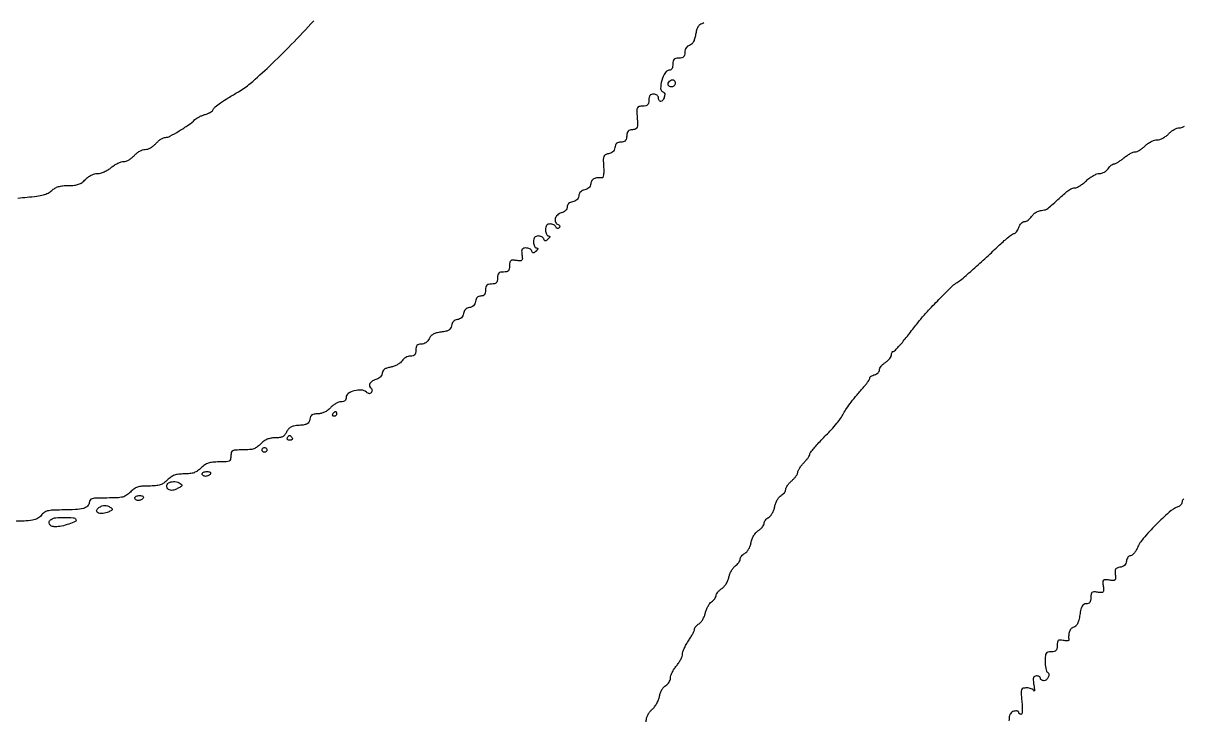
# Model space of a CAD drawing. Extents: x 0 to 2372, y 0 to 2187.
# Drawn here: x 355.5 to 838.7, y 803.7 to 1093.5 of the extents above; entities that cross this region are included whole.
import ezdxf

# ---------------------------------------------------------------- set-up
doc = ezdxf.new("R2010")
doc.units = 0

msp = doc.modelspace()

# ---------------------------------------------------------------- linework, layer by layer
for points in [[(638.86141, 1093.670817, -0.087369), (638.071345, 1093.308406, 0.114524), (637.166858, 1092.833106, 0.084273), (636.443057, 1091.957488, 0.061306), (635.88131, 1090.629401, 0.027589), (635.462836, 1088.780031, -0.027765), (635.047559, 1086.947786, -0.059809), (634.487781, 1085.615904, -0.081817), (633.772942, 1084.733049, -0.118329), (632.891491, 1084.261373, 0.091174), (632.101592, 1083.891795, 0.092737), (631.500289, 1083.267178, 0.08444), (631.126671, 1082.414462, 0.061196), (631, 1081.383369, -0.050794), (630.878849, 1080.193879, -0.15274), (630.487766, 1079.488337, -0.146224), (629.751775, 1079.113432, -0.045216), (628.5, 1079, 0.045527), (627.231486, 1078.884257, 0.152009), (626.5, 1078.5, 0.152009), (626.115743, 1077.768514, 0.045527), (626, 1076.5, -0.043643), (625.916304, 1075.542964, -0.063407), (625.665196, 1074.734375, -0.083119), (625.295907, 1074.187113, -0.205661), (624.860243, 1074, 0.251564), (622.904192, 1072.949365, 0.072331), (621.388834, 1069.735416, 0.077654), (620.911995, 1066.380254, 0.319011), (622.057229, 1064.814257, -0.303085), (622.589941, 1064.128539, -0.092299), (622.435206, 1062.75486, -0.084706), (621.779279, 1061.448262, -0.238507), (620.893011, 1061, -0.164455), (620.552359, 1061.115158, -0.095748), (620.262322, 1061.440625, -0.076852), (620.066322, 1061.926285, -0.057609), (620, 1062.5, 0.130775), (619.846791, 1063.075754, 0.10214), (619.416667, 1063.5625, 0.08892), (618.769411, 1063.888136, 0.072314), (618, 1064, 0.07578), (617.064742, 1063.857434, 0.149477), (616.45, 1063.4375, 0.124434), (616.106468, 1062.682766, 0.044917), (616, 1061.5, -0.045846), (615.88228, 1060.218836, -0.156529), (615.490349, 1059.490707, -0.151024), (614.737876, 1059.111614, -0.041749), (613.403487, 1059, 0.050605), (611.890029, 1058.84643, 0.236997), (611.222955, 1058.32048, 0.118397), (610.994302, 1057.204183, 0.009574), (611.153487, 1054.192468, -0.01185), (611.282324, 1051.524578, -0.080687), (611.103539, 1050.222645, -0.183088), (610.582408, 1049.550702, -0.119207), (609.636968, 1049.246102, 0.035731), (608.143035, 1049.026707, 0.152715), (607.370649, 1048.584122, 0.140412), (606.952339, 1047.757291, 0.028554), (606.733561, 1046.113032, -0.069055), (606.527875, 1045.162371, -0.123906), (606.08131, 1044.50615, -0.119958), (605.365714, 1044.126353, -0.062371), (604.356747, 1044, 0.066659), (603.340431, 1043.863903, 0.115316), (602.594367, 1043.460329, 0.113453), (602.096753, 1042.762386, 0.063174), (601.819551, 1041.75, -0.071631), (601.529899, 1040.758024, -0.093615), (600.986733, 1039.987128, -0.091716), (600.190096, 1039.45674, -0.066048), (599.158982, 1039.168522, 0.070824), (597.869499, 1038.794831, 0.198164), (597.236386, 1038.123427, 0.097893), (597.019888, 1036.859398, 0.010968), (597.158982, 1033.931376, -0.017018), (597.228371, 1031.970443, -0.034457), (597.124169, 1030.430163, -0.043918), (596.885113, 1029.381884, -0.354874), (596.5, 1029.131337, 0.039322), (594.497506, 1029.184686, 0.105054), (593.125107, 1028.817674, 0.141854), (592.264087, 1028.011557, 0.099176), (591.819551, 1026.75, -0.071093), (591.538322, 1025.783023, -0.087695), (591.009039, 1025.009232, -0.088854), (590.252863, 1024.470878, -0.075159), (589.311493, 1024.188507, 0.074927), (588.380287, 1023.909654, 0.086432), (587.622985, 1023.377015, 0.086432), (587.090346, 1022.619713, 0.074927), (586.811493, 1021.688507, -0.075159), (586.529122, 1020.747137, -0.088854), (585.990768, 1019.990961, -0.087695), (585.216977, 1019.461678, -0.071093), (584.25, 1019.180449, 0.063499), (583.317154, 1018.924378, 0.091752), (582.602565, 1018.458521, 0.102968), (582.156983, 1017.81397, 0.100247), (582, 1017.038857, -0.11022), (581.823952, 1016.249941, -0.08936), (581.320885, 1015.541319, -0.077028), (580.525092, 1014.97146, -0.055503), (579.5, 1014.589356, 0.129197), (577.918121, 1013.719257, 0.140835), (577.031245, 1012.209489, 0.174905), (577.175691, 1010.693814, 0.199186), (578.25, 1009.720238, -0.083441), (578.68169, 1009.47904, -0.158535), (578.897651, 1009.149648, -0.168297), (578.872012, 1008.770915, -0.096381), (578.613095, 1008.386905, -0.096381), (578.229085, 1008.127988, -0.168297), (577.850352, 1008.102349, -0.158535), (577.52096, 1008.31831, -0.083441), (577.279762, 1008.75, 0.118634), (576.967016, 1009.228198, 0.067324), (576.401451, 1009.632813, 0.061209), (575.682815, 1009.906832, 0.06058), (574.916667, 1010, 0.083381), (574.035338, 1009.851998, 0.147035), (573.441667, 1009.423913, 0.11907), (573.105082, 1008.664212, 0.045039), (573, 1007.5, 0.046036), (573.088289, 1006.543107, 0.065972), (573.3525, 1005.734375, 0.086035), (573.741565, 1005.188437, 0.197505), (574.2, 1005, -0.074878), (574.679073, 1004.927851, -0.356978), (574.821354, 1004.713542, -0.158899), (574.662759, 1004.353416, -0.021134), (574.075, 1003.75, -0.026382), (573.3676, 1003.149887, -0.164145), (572.923333, 1003, -0.247772), (572.586056, 1003.178067, -0.062037), (572.291667, 1003.75, 0.117654), (571.974456, 1004.228224, 0.066702), (571.404948, 1004.632812, 0.060765), (570.683705, 1004.906843, 0.060503), (569.916667, 1005, 0.083381), (569.035338, 1004.851998, 0.147035), (568.441667, 1004.423913, 0.11907), (568.105082, 1003.664212, 0.045039), (568, 1002.5, 0.046036), (568.088289, 1001.543107, 0.065972), (568.3525, 1000.734375, 0.086035), (568.741565, 1000.188437, 0.197505), (569.2, 1000, -0.074878), (569.679073, 999.927851, -0.356978), (569.821354, 999.713542, -0.158899), (569.662759, 999.353416, -0.021134), (569.075, 998.75, -0.026382), (568.3676, 998.149887, -0.164145), (567.923333, 998, -0.247772), (567.586056, 998.178067, -0.062037), (567.291667, 998.75, 0.123329), (566.966594, 999.228371, 0.06585), (566.371607, 999.632813, 0.059293), (565.613638, 999.906958, 0.057212), (564.803167, 1000, 0.06466), (563.787111, 999.868052, 0.199493), (563.247592, 999.45612, 0.14086), (563.050776, 998.66894, 0.02772), (563.183516, 997.202985, -0.023457), (563.346175, 995.562393, -0.212441), (563.094031, 994.905969, -0.212441), (562.437607, 994.653825, -0.023457), (560.797015, 994.816484, 0.028246), (559.23013, 994.956703, 0.176788), (558.478286, 994.709896, 0.193486), (558.100231, 994.05175, 0.034802), (558, 992.613499, -0.041132), (557.889083, 991.267474, -0.150821), (557.510857, 990.51135, -0.157301), (556.783287, 990.118074, -0.045908), (555.5, 990, 0.045527), (554.231486, 989.884257, 0.152009), (553.5, 989.5, 0.152009), (553.115743, 988.768514, 0.045527), (553, 987.5, -0.045527), (552.884257, 986.231486, -0.152009), (552.5, 985.5, -0.152009), (551.768514, 985.115743, -0.045527), (550.5, 985, 0.045527), (549.231486, 984.884257, 0.152009), (548.5, 984.5, 0.152009), (548.115743, 983.768514, 0.045527), (548, 982.5, -0.045013), (547.894691, 981.332615, -0.119974), (547.556955, 980.573759, -0.147496), (546.959762, 980.147084, -0.082056), (546.069551, 980, 0.089135), (545.229196, 979.84899, 0.107865), (544.556336, 979.417234, 0.098278), (544.08185, 978.707764, 0.0632), (543.819551, 977.75, -0.071093), (543.538322, 976.783023, -0.087695), (543.009039, 976.009232, -0.088854), (542.252863, 975.470878, -0.075159), (541.311493, 975.188507, 0.074927), (540.380287, 974.909654, 0.086432), (539.622985, 974.377015, 0.086432), (539.090346, 973.619713, 0.074927), (538.811493, 972.688507, -0.074927), (538.53264, 971.757301, -0.086432), (538, 971, -0.086432), (537.242699, 970.46736, -0.074927), (536.311493, 970.188507, 0.074927), (535.380287, 969.909654, 0.086432), (534.622985, 969.377015, 0.086432), (534.090346, 968.619713, 0.074927), (533.811493, 967.688507, -0.089044), (533.447165, 966.585428, -0.129874), (532.749282, 965.84366, -0.085432), (531.542592, 965.351703, -0.023083), (529.5, 965, 0.029231), (527.569332, 964.643088, 0.065766), (526.185098, 964.102067, 0.084007), (525.204041, 963.322338, 0.079715), (524.512872, 962.25, -0.066077), (523.951003, 961.324034, -0.072098), (523.181216, 960.607635, -0.074349), (522.261839, 960.155424, -0.077327), (521.262872, 960, 0.057207), (520.154273, 959.872743, 0.152814), (519.476287, 959.473802, 0.139854), (519.111137, 958.732602, 0.044991), (519, 957.5, -0.044986), (518.888926, 956.267972, -0.139667), (518.524055, 955.526616, -0.152804), (517.846863, 955.127438, -0.057406), (516.740547, 955, 0.075078), (515.786005, 954.855858, 0.052901), (514.786994, 954.427048, 0.052721), (513.896166, 953.795775, 0.072805), (513.263002, 953.049526, -0.087922), (512.545843, 952.254002, -0.03959), (511.368004, 951.477888, -0.037594), (509.960268, 950.835102, -0.04196), (508.522455, 950.438235, 0.029183), (506.893731, 950.033102, 0.078084), (505.824208, 949.505875, 0.116352), (505.218239, 948.822297, 0.124037), (505, 947.956097, -0.109498), (504.832875, 947.202101, -0.073108), (504.344777, 946.460684, -0.067603), (503.617159, 945.838269, -0.067636), (502.75, 945.432606, 0.05342), (501.004476, 944.675531, 0.107315), (499.89055, 943.679086, 0.195967), (499.649661, 942.695443, 0.22109), (500.180902, 941.888197, -0.107089), (500.536236, 941.545744, -0.099497), (500.729692, 941.077974, -0.09586), (500.731084, 940.556762, -0.091531), (500.539088, 940.063245, -0.075685), (500.118922, 939.569096, -0.180882), (499.67478, 939.403355, -0.136767), (499.141978, 939.552292, -0.037092), (498.421934, 940.064789, 0.161222), (496.323596, 940.88598, 0.074847), (493.377473, 940.602045, 0.080942), (490.854282, 939.514292, 0.255937), (490, 937.954687, -0.076662), (489.866611, 937.089823, -0.131624), (489.476896, 936.478851, -0.123269), (488.81262, 936.119432, -0.062747), (487.864671, 936, 0.089061), (486.881167, 935.823415, 0.039103), (485.675999, 935.265625, 0.037085), (484.456646, 934.456638, 0.040891), (483.41242, 933.5, -0.045719), (482.237286, 932.444083, -0.049925), (480.922416, 931.654349, -0.051968), (479.528073, 931.165405, -0.058422), (478.1173, 931, 0.035406), (476.61502, 930.893486, 0.114793), (475.689379, 930.534303, 0.142293), (475.130276, 929.856012, 0.066499), (474.819551, 928.75, -0.081463), (474.456052, 927.589904, -0.146628), (473.776891, 926.871597, -0.092296), (472.573895, 926.448554, -0.020271), (470.387376, 926.199215, 0.026066), (468.271315, 925.933045, 0.076888), (466.888625, 925.458322, 0.099806), (465.92195, 924.671561, 0.065385), (465.158814, 923.449215, -0.058787), (464.418985, 922.228777, -0.108994), (463.530672, 921.493737, -0.088919), (462.287667, 921.113643, -0.029855), (460.386109, 921, 0.039611), (458.567957, 920.855737, 0.059569), (457.039819, 920.420684, 0.061421), (455.690978, 919.650106, 0.045446), (454.41242, 918.5, -0.047532), (452.994122, 917.234836, -0.076687), (451.56182, 916.488568, -0.061228), (449.748706, 916.111677, -0.020665), (447.047749, 916, 0.010137), (443.973644, 915.937672, 0.105214), (442.754775, 915.626182, 0.217551), (442.181491, 914.920884, 0.063607), (442, 913.5, -0.062743), (441.821254, 912.081168, -0.216502), (441.254545, 911.376147, -0.106723), (440.05239, 911.063199, -0.010508), (437.045455, 911, 0.02232), (434.423556, 910.882902, 0.058646), (432.58407, 910.497706, 0.070482), (431.086904, 909.747883, 0.04512), (429.590909, 908.5, -0.044367), (428.13814, 907.28447, -0.066352), (426.668687, 906.527778, -0.058701), (424.921794, 906.126564, -0.027129), (422.590909, 906, 0.027129), (420.260024, 905.873436, 0.058701), (418.513131, 905.472222, 0.066352), (417.043678, 904.71553, 0.044367), (415.590909, 903.5, -0.045983), (414.067823, 902.233964, -0.072438), (412.544721, 901.485085, -0.057724), (410.632172, 901.103311, -0.019613), (407.795455, 900.982723, 0.019072), (404.950197, 900.864855, 0.059143), (403.069323, 900.4881, 0.075973), (401.597621, 899.745156, 0.0482), (400.14504, 898.482723, -0.053993), (398.561186, 897.138009, -0.086893), (396.950559, 896.413545, -0.052732), (394.666922, 896.082472, -0.009652), (390.39504, 896, 0.006353), (386.106094, 895.945505, 0.056051), (384.231624, 895.68633, 0.164998), (383.344103, 895.109375, 0.168395), (383, 894.116631, -0.210393), (382.35046, 892.641327, -0.119114), (380.609723, 891.68082, -0.054437), (377.350284, 891.160385, -0.011893), (371.660293, 891.013655, 0.010687), (367.838948, 890.924336, 0.052786), (365.712808, 890.602532, 0.089302), (364.267207, 889.932851, 0.069814), (363.000947, 888.75, -0.101181), (361.460185, 887.480736, -0.080594), (359.415859, 886.788345, -0.032049), (355.886638, 886.428371, -0.00337), (347.590654, 886.17252, 0.004272)], [(353.306716, 1020.70409, -0.011932), (357.159451, 1021.128012, 0.011313), (361.203374, 1021.567904, 0.033533), (363.938641, 1022.116732, 0.049194), (365.898827, 1022.862098, 0.073259), (367.402579, 1023.908477, -0.05792), (368.707995, 1024.877334, -0.057772), (370.201919, 1025.521943, -0.048203), (372.029893, 1025.884136, -0.024824), (374.3622, 1026, 0.023572), (376.858461, 1026.117751, 0.061702), (378.607954, 1026.504417, 0.073959), (380.020346, 1027.254897, 0.046865), (381.41242, 1028.5, -0.046175), (382.541216, 1029.512425, -0.044971), (383.846268, 1030.310656, -0.047236), (385.199501, 1030.827224, -0.067667), (386.470315, 1031, 0.069899), (387.733175, 1031.177411, 0.033366), (389.278882, 1031.734375, 0.032263), (390.843514, 1032.543098, 0.039506), (392.182369, 1033.5, -0.032958), (393.484708, 1034.456783, -0.030166), (394.939559, 1035.265625, -0.031488), (396.328312, 1035.826986, -0.080469), (397.39639, 1036, 0.087237), (398.412104, 1036.178574, 0.041776), (399.618997, 1036.734375, 0.039732), (400.815625, 1037.5434, 0.045325), (401.813051, 1038.5, -0.046857), (402.816615, 1039.456612, -0.040198), (404.031586, 1040.265625, -0.042114), (405.265049, 1040.820782, -0.084889), (406.313051, 1041, 0.084889), (407.361054, 1041.179218, 0.042114), (408.594516, 1041.734375, 0.040198), (409.809487, 1042.543388, 0.046857), (410.813051, 1043.5, -0.035766), (411.774509, 1044.457996, -0.035584), (412.864247, 1045.27097, -0.03787), (413.917622, 1045.838404, -0.102368), (414.743387, 1046.018197, 0.120272), (416.592742, 1046.489929, 0.013031), (420.454619, 1048.67659, 0.017089), (424.321686, 1051.185063, 0.038984), (427.008177, 1053.391262, -0.051713), (427.786128, 1053.997706, -0.024151), (428.902462, 1054.622892, -0.023623), (430.147729, 1055.17152, -0.03047), (431.33894, 1055.548933, 0.036481), (432.45656, 1055.917855, 0.039105), (433.481776, 1056.438545, 0.042428), (434.27989, 1057.024029, 0.122272), (434.670068, 1057.582593, -0.129549), (435.467876, 1058.69055, -0.018831), (437.696195, 1060.389478, -0.017239), (440.875777, 1062.469343, -0.007763), (445.180561, 1064.987389, 0.050451), (450.082239, 1068.446671, 0.010102), (458.023367, 1075.633589, 0.010352), (467.136285, 1084.585594, 0.008505), (476.5, 1094.504906, -0.001532)], [(614.828591, 802.884501, 0.083725), (615, 803.900969, -0.088686), (615.171561, 804.860595, -0.041548), (615.707186, 806.007642, -0.039435), (616.486263, 807.149486, -0.044409), (617.407443, 808.106471, 0.054464), (618.376062, 809.154006, 0.032674), (619.294404, 810.580047, 0.032416), (620.031352, 812.137349, 0.047972), (620.450476, 813.587705, -0.0449), (620.838343, 814.961424, -0.041033), (621.474221, 816.288127, -0.043526), (622.246869, 817.379706, -0.09439), (623.043033, 818.023031, 0.073188), (623.791511, 818.577416, 0.056723), (624.425141, 819.37091, 0.057588), (624.855003, 820.271178, 0.082794), (625, 821.140828, -0.084815), (625.170843, 822.14073, -0.030483), (625.734375, 823.475846, -0.029194), (626.543221, 824.892736, -0.030614), (627.5, 826.182369, 0.027967), (628.456799, 827.457871, 0.027938), (629.265625, 828.832612, 0.029092), (629.832131, 830.108785, 0.090146), (630, 831.032316, -0.083272), (630.1617, 831.996499, -0.022515), (630.734375, 833.441427, -0.022142), (631.543101, 835.046843, -0.021331), (632.5, 836.595138, 0.012985), (633.457256, 838.087727, 0.016113), (634.265625, 839.525904, 0.014485), (634.863217, 840.760248, 0.10587), (635, 841.399, -0.127344), (635.13293, 841.91247, -0.045951), (635.561083, 842.540336, -0.041909), (636.179211, 843.172601, -0.038691), (636.910071, 843.711765, 0.082458), (637.694576, 844.403714, 0.038247), (638.471817, 845.522905, 0.036538), (639.126351, 846.852334, 0.042089), (639.544425, 848.202267, -0.040059), (639.959077, 849.560604, -0.03402), (640.603984, 850.915085, -0.035415), (641.366894, 852.071488, -0.076599), (642.134355, 852.806659, 0.043293), (642.848137, 853.40488, 0.042685), (643.451967, 854.119734, 0.04605), (643.8678, 854.839229, 0.108426), (644, 855.441694, -0.12926), (644.162311, 856.059055, -0.043366), (644.693677, 856.834311, -0.039735), (645.457811, 857.627141, -0.036106), (646.361455, 858.317265, 0.067786), (647.313299, 859.144388, 0.039542), (648.219004, 860.358347, 0.038772), (648.947889, 861.743365, 0.052432), (649.36863, 863.09315, -0.044429), (649.762508, 864.431622, -0.03589), (650.410062, 865.783373, -0.037138), (651.196577, 866.951125, -0.073332), (652.007175, 867.717579, 0.042984), (652.76962, 868.355782, 0.042543), (653.414608, 869.117016, 0.045921), (653.858928, 869.882159, 0.109012), (654, 870.52152, -0.113638), (654.141711, 871.136988, -0.055128), (654.574859, 871.823655, -0.050572), (655.208419, 872.471876, -0.05114), (655.956967, 872.976969, 0.095022), (656.756338, 873.624543, 0.043756), (657.530051, 874.724531, 0.041087), (658.167312, 876.066273, 0.043987), (658.559255, 877.464165, -0.046788), (658.986644, 878.956327, -0.043351), (659.692332, 880.383862, -0.045194), (660.593338, 881.603953, -0.066183), (661.602288, 882.475065, 0.038504), (662.519736, 883.182714, 0.041178), (663.295672, 884.008131, 0.04495), (663.833231, 884.824409, 0.123757), (664, 885.487869, -0.108329), (664.137171, 886.113564, -0.056019), (664.553315, 886.80224, -0.051847), (665.163173, 887.445084, -0.054235), (665.883625, 887.937718, 0.099633), (666.653412, 888.57306, 0.042522), (667.407637, 889.682194, 0.039856), (668.035129, 891.04135, 0.041876), (668.426659, 892.460749, -0.042421), (668.824896, 893.898359, -0.041439), (669.462388, 895.260031, -0.044513), (670.236519, 896.368451, -0.095482), (671.043033, 897.023031, 0.053325), (671.791549, 897.532865, 0.051488), (672.425141, 898.194945, 0.055781), (672.857707, 898.90193, 0.109848), (673, 899.541797, -0.115832), (673.167341, 900.254447, -0.034986), (673.734375, 901.219525, -0.032976), (674.543232, 902.246609, -0.030529), (675.5, 903.186949, 0.026462), (676.456904, 904.112255, 0.030279), (677.265625, 905.094657, 0.031634), (677.83845, 905.998367, 0.126086), (678, 906.628814, -0.116178), (678.155148, 907.287515, -0.024965), (678.734375, 908.316843, -0.024802), (679.542996, 909.468713, -0.021439), (680.5, 910.594501, 0.015243), (681.457325, 911.692802, 0.019562), (682.265625, 912.762001, 0.017745), (682.863459, 913.689154, 0.135121), (683, 914.185185, -0.164413), (683.1847, 914.731697, -0.007873), (684.395313, 916.267418, -0.012182), (685.930098, 918.061444, -0.00841), (687.75, 920.019443, 0.003187), (691.927962, 924.421327, 0.01419), (694.289601, 927.089381, 0.023562), (695.840587, 929.133594, 0.029357), (697.072874, 931.174306, -0.029397), (698.331414, 933.25812, -0.012479), (700.246725, 935.901313, -0.010995), (702.672082, 938.937584, -0.007614), (705.541142, 942.267284, 0.014354), (706.482739, 943.390318, 0.018525), (707.277711, 944.476091, 0.016499), (707.868141, 945.413769, 0.133016), (708, 945.900653, -0.183977), (708.140692, 946.270075, -0.059061), (708.5875, 946.66596, -0.049757), (709.234485, 947.025842, -0.038122), (710, 947.289749, 0.06505), (710.764578, 947.600191, 0.067651), (711.4125, 948.093468, 0.074924), (711.850233, 948.68704, 0.122065), (712, 949.29137, -0.125118), (712.173395, 949.973452, -0.044569), (712.734375, 950.81682, -0.040823), (713.543396, 951.672042, -0.037896), (714.5, 952.408043, 0.037855), (715.456605, 953.143921, 0.040799), (716.265625, 953.998778, 0.044543), (716.826638, 954.841625, 0.12521), (717, 955.523053, -0.053776), (717.060946, 956.088088, -0.073525), (717.241807, 956.566147, -0.093255), (717.509064, 956.887049, -0.174331), (717.823174, 957, 0.198116), (718.306028, 957.199139, 0.008529), (719.612003, 958.542188, 0.013454), (721.122091, 960.238309, 0.009068), (722.756858, 962.25, -0.000768), (724.500426, 964.469874, -0.000661), (726.340323, 966.798653, -0.000666), (728.015661, 968.907622, -0.001923), (729.183684, 970.362437, -0.018641), (732.435329, 974.087766, -0.006487), (737.384446, 979.213588, -0.004026), (742.429366, 984.223426, -0.064943), (744.342473, 985.660206, 0.04872), (746.246181, 986.995888, 0.00355), (751.0828, 991.206185, 0.005176), (756.542514, 996.128989, 0.004911), (761.99668, 1001.25, -0.009797), (763.973102, 1003.069686, -0.013861), (765.807328, 1004.604687, -0.009924), (767.377026, 1005.796126, -0.158663), (768.003328, 1006, 0.176369), (768.470789, 1006.170185, 0.049684), (769.021397, 1006.734375, 0.043532), (769.559252, 1007.543055, 0.03416), (770, 1008.5, -0.047781), (770.472406, 1009.456347, -0.053686), (771.102528, 1010.265625, -0.061094), (771.78715, 1010.819162, -0.140382), (772.418545, 1011, 0.108843), (773.084913, 1011.146799, 0.045958), (773.8819, 1011.608981, 0.042584), (774.674509, 1012.279961, 0.043072), (775.338667, 1013.073128, -0.054887), (776.345968, 1014.220047, -0.070401), (777.504098, 1015.012172, -0.058119), (779.00716, 1015.549289, -0.025159), (781.101686, 1015.923489, 0.140345), (781.699823, 1016.180159, 0.00493), (783.655286, 1017.807534, 0.007008), (786.293348, 1020.111772, 0.002349), (790.083888, 1023.549795, -0.045463), (790.813332, 1024.104901, -0.035259), (791.694603, 1024.574002, -0.036249), (792.586855, 1024.89586, -0.06854), (793.342989, 1025, 0.111914), (794.191934, 1025.192428, 0.02787), (795.448253, 1025.88125, 0.027085), (796.832613, 1026.85171, 0.024295), (798.157416, 1028, -0.033374), (799.531556, 1029.148064, -0.032158), (801.062803, 1030.11875, -0.033837), (802.52242, 1030.793547, -0.091604), (803.63984, 1031, 0.074341), (804.628723, 1031.147846, 0.052849), (805.661634, 1031.5875, 0.052784), (806.580917, 1032.234787, 0.07353), (807.232073, 1033, -0.039012), (807.797375, 1033.765262, -0.042099), (808.46162, 1034.4125, -0.046154), (809.122219, 1034.86061, -0.12662), (809.663822, 1035, 0.115142), (810.299673, 1035.148394, 0.020812), (811.371878, 1035.734375, 0.021455), (812.593406, 1036.542891, 0.01798), (813.817631, 1037.5, -0.02476), (815.076328, 1038.456858, -0.026175), (816.400967, 1039.265625, -0.026996), (817.608249, 1039.836688, -0.097267), (818.43981, 1040, 0.103301), (819.243989, 1040.167938, 0.032593), (820.340274, 1040.734375, 0.030981), (821.512456, 1041.543236, 0.029869), (822.590909, 1042.5, -0.043878), (823.732119, 1043.456749, -0.036651), (825.091583, 1044.265625, -0.03814), (826.454758, 1044.821543, -0.077902), (827.593203, 1045, 0.078794), (828.722555, 1045.179085, 0.041026), (830.041276, 1045.731251, 0.039366), (831.338323, 1046.539439, 0.0469), (832.41242, 1047.5, -0.039981), (833.452843, 1048.456637, -0.036748), (834.660864, 1049.265625, -0.038805), (835.849743, 1049.823952, -0.090617), (836.813149, 1050, 0.086955), (837.801201, 1050.173141, 0.033719), (839.077241, 1050.734375, 0.032122)], [(838.723849, 895.699323, 0.072332), (838.182584, 895.073926, 0.143217), (838, 894.449563, -0.102701), (837.869676, 893.821776, -0.067045), (837.485938, 893.186309, -0.063363), (836.919034, 892.639791, -0.069533), (836.25, 892.272825, 0.090355), (832.684046, 890.120379, 0.016742), (827.088959, 884.836807, 0.017591), (821.843985, 879.154157, 0.074805), (819.391609, 875.25, -0.034114), (818.744426, 874.006047, -0.04239), (817.973577, 872.954687, -0.047798), (817.198088, 872.220735, -0.167122), (816.556131, 872, 0.146791), (815.990705, 871.830345, 0.082808), (815.461486, 871.339062, 0.070335), (815.047286, 870.610379, 0.058907), (814.819551, 869.75, -0.071674), (814.529345, 868.756446, -0.093993), (813.985237, 867.985723, -0.091868), (813.185878, 867.455798, -0.065489), (812.148658, 867.167169, 0.049924), (810.950435, 866.873461, 0.166684), (810.324922, 866.377409, 0.145091), (810.08645, 865.553732, 0.034857), (810.195673, 864.120153, -0.025677), (810.346214, 862.529938, -0.223566), (810.07905, 861.892454, -0.201883), (809.397321, 861.654646, -0.020741), (807.663992, 861.836008, 0.021011), (805.903021, 862.0193, 0.214997), (805.233954, 861.766046, 0.214997), (804.9807, 861.096979, 0.021011), (805.163992, 859.336008, -0.020828), (805.346221, 857.591459, -0.207039), (805.102406, 856.914885, -0.220335), (804.452659, 856.653206, -0.023718), (802.797015, 856.816484, 0.028246), (801.23013, 856.956703, 0.176788), (800.478286, 856.709896, 0.193486), (800.100231, 856.05175, 0.034802), (800, 854.613499, -0.041019), (799.898102, 853.373505, -0.119123), (799.564547, 852.587012, -0.151972), (798.966987, 852.15048, -0.082507), (798.061273, 852, 0.124997), (797.073521, 851.749149, 0.139952), (796.374345, 851.063672, 0.07526), (795.866911, 849.743487, 0.016969), (795.428483, 847.371655, -0.021406), (795.00447, 845.18644, -0.057475), (794.463219, 843.700381, -0.086475), (793.764647, 842.755496, -0.127145), (792.86721, 842.255024, 0.143918), (791.857734, 841.647645, 0.095344), (791.142346, 840.489043, 0.073979), (790.786478, 838.862197, 0.045504), (790.832209, 836.89811, -0.370778), (790.695928, 836.697147, -0.052248), (790.161104, 836.610637, -0.039295), (789.385563, 836.628155, -0.021941), (788.45063, 836.764687, 0.036582), (787.119429, 836.919466, 0.192923), (786.439385, 836.680022, 0.182529), (786.091038, 836.026943, 0.032241), (786, 834.616577, -0.041022), (785.889208, 833.268442, -0.150783), (785.511138, 832.511658, -0.15744), (784.783668, 832.118138, -0.045919), (783.5, 832, 0.054025), (782.114257, 831.849833, 0.200006), (781.40859, 831.355902, 0.12532), (781.075955, 830.338398, 0.016657), (781, 828.059017, 0.022536), (781.070001, 826.506714, 0.029467), (781.280921, 825.102079, 0.029895), (781.585079, 823.993318, 0.174158), (781.956326, 823.526992, -0.229753), (782.496261, 822.676318, -0.133563), (782.3096, 821.455033, -0.118429), (781.496053, 820.391462, -0.172186), (780.393011, 820, -0.070083), (779.860624, 820.074991, -0.085896), (779.409197, 820.29375, -0.100138), (779.107379, 820.618662, -0.138107), (779, 821, 0.160123), (778.874636, 821.381425, 0.09671), (778.52094, 821.70625, 0.078328), (777.992846, 821.925624, 0.059415), (777.369158, 822, 0.129169), (776.594735, 821.796543, 0.195873), (776.167812, 821.257804, 0.090584), (776.060051, 820.211136, 0.016185), (776.277537, 818.25, -0.007391), (776.453225, 816.88529, -0.023567), (776.513921, 815.96875, -0.162398), (776.440981, 815.735421, -0.593278), (776.325046, 815.75, 0.143678), (775.952892, 816.229336, 0.059083), (775.226782, 816.632812, 0.051851), (774.291238, 816.907459, 0.045516), (773.276764, 817, 0.056081), (771.773163, 816.83082, 0.255266), (771.136182, 816.267679, 0.105956), (770.970415, 815.055123, 0.006897), (771.287844, 811.5, -0.014896), (771.445659, 809.343611, -0.027167), (771.426147, 807.57912, -0.027514), (771.269801, 806.286763, -0.363723), (770.927747, 806, -0.096683), (770.573651, 806.069116, -0.09736), (770.272526, 806.266249, -0.098479), (770.070905, 806.560502, -0.101445), (770, 806.90638, 0.24384), (769.842465, 807.210205, 0.106581), (769.4125, 807.392877, 0.070464), (768.766322, 807.424365, 0.040966), (768, 807.289749, 0.082332), (767.14677, 806.908647, 0.096222), (766.514648, 806.288023, 0.089464), (766.130127, 805.436755, 0.061532), (766, 804.383369, -0.04971), (765.889408, 803.273739, -0.125524)]]:
    msp.add_lwpolyline(points, format="xyb")
for points in [[(627, 1068.5, -0.099038), (626.885486, 1067.927543, -0.097945), (626.559375, 1067.440625, -0.097945), (626.072457, 1067.114514, -0.099038), (625.5, 1067, -0.103678), (624.569797, 1067.19498, -0.206496), (624.066255, 1067.735179, -0.193059), (624.095775, 1068.503522, -0.091649), (624.666667, 1069.333333, -0.091649), (625.496478, 1069.904225, -0.193059), (626.264821, 1069.933745, -0.206496), (626.80502, 1069.430203, -0.103678)], [(486, 931, -0.105053), (485.918938, 930.618444, -0.099167), (485.688914, 930.29375, -0.09642), (485.345238, 930.076123, -0.093332), (484.940983, 930, -0.108972), (484.586039, 930.078288, -0.182303), (484.3746, 930.29375, -0.161196), (484.343488, 930.6179, -0.082592), (484.5, 931, -0.029505), (484.768994, 931.382774, -0.035638), (485.066025, 931.70625, -0.038439), (485.34829, 931.934461, -0.151918), (485.559017, 932, -0.210953), (485.727648, 931.92554, -0.081139), (485.870461, 931.70625, -0.061769), (485.967655, 931.382849, -0.042167)], [(467.5, 921, -0.146489), (467.602013, 920.620597, -0.191582), (467.461189, 920.29375, -0.134005), (467.074636, 920.072951, -0.063222), (466.5, 920, -0.063222), (465.925364, 920.072951, -0.134005), (465.538811, 920.29375, -0.191582), (465.397987, 920.620597, -0.146489), (465.5, 921, -0.025622), (465.764631, 921.382847, -0.032351), (466.048689, 921.70625, -0.033983), (466.313296, 921.937141, -0.163822), (466.5, 922, -0.163822), (466.686704, 921.937141, -0.033983), (466.951311, 921.70625, -0.032351), (467.235369, 921.382847, -0.025622)], [(457, 916, -0.099038), (456.923658, 915.618362, -0.097945), (456.70625, 915.29375, -0.097945), (456.381638, 915.076342, -0.099038), (456, 915, -0.099038), (455.618362, 915.076342, -0.097945), (455.29375, 915.29375, -0.097945), (455.076342, 915.618362, -0.099038), (455, 916, -0.099038), (455.076342, 916.381638, -0.097945), (455.29375, 916.70625, -0.097945), (455.618362, 916.923658, -0.099038), (456, 917, -0.099038), (456.381638, 916.923658, -0.097945), (456.70625, 916.70625, -0.097945), (456.923658, 916.381638, -0.099038)], [(433.5, 906, -0.08825), (433.157656, 905.617164, -0.053305), (432.640225, 905.29375, -0.051278), (432.038022, 905.074167, -0.061875), (431.440983, 905, -0.067639), (430.890182, 905.074854, -0.08433), (430.423289, 905.29375, -0.09965), (430.111069, 905.61866, -0.142666), (430, 906, -0.195654), (430.155423, 906.381985, -0.086673), (430.604836, 906.70625, -0.066561), (431.270941, 906.926392, -0.0466), (432.059017, 907, -0.047867), (432.804599, 906.928459, -0.104212), (433.33165, 906.70625, -0.181468), (433.558599, 906.378123, -0.202618)], [(420.947847, 902.053394, -0.082984), (421.528561, 901.534048, -0.312079), (421.561186, 901.072297, -0.136002), (421.052874, 900.583346, -0.01703), (419.670722, 899.895832, -0.024262), (418.245554, 899.328233, -0.081084), (417.256667, 899.159823, -0.116441), (416.470577, 899.339712, -0.082334), (415.731234, 899.868766, -0.274967), (415.371639, 901.284573, -0.225263), (416.431614, 902.466454, -0.123448), (418.720973, 902.814656, -0.117883)], [(405.5, 896, -0.08825), (405.157656, 895.617164, -0.053305), (404.640225, 895.29375, -0.051278), (404.038022, 895.074167, -0.061875), (403.440983, 895, -0.067639), (402.890182, 895.074854, -0.08433), (402.423289, 895.29375, -0.09965), (402.111069, 895.61866, -0.142666), (402, 896, -0.195654), (402.155423, 896.381985, -0.086673), (402.604836, 896.70625, -0.066561), (403.270941, 896.926392, -0.0466), (404.059017, 897, -0.047867), (404.804599, 896.928459, -0.104212), (405.33165, 896.70625, -0.181468), (405.558599, 896.378123, -0.202618)], [(391.966116, 892.042103, -0.082687), (392.544474, 891.525612, -0.333265), (392.559352, 891.081222, -0.134405), (392.0172, 890.630403, -0.015788), (390.553276, 890.020256, -0.072677), (388.285484, 889.517363, -0.148092), (386.522155, 889.913386, -0.354769), (386.136257, 890.896657, -0.176597), (387.008359, 892.026328, -0.047494), (388.335049, 892.698336, -0.092956), (389.494557, 892.919603, -0.093537), (390.650635, 892.705228, -0.048555)], [(377.466582, 887.054072, -0.448318), (377.232922, 886.269156, -0.025003), (374.579576, 885.182957, -0.030661), (371.472661, 884.298761, -0.053215), (368.809017, 884.005577, -0.105025), (367.380994, 884.303961, -0.165457), (366.467626, 885.143344, -0.216333), (366.390454, 886.190835, -0.164877), (367.121885, 887.096491, -0.116387), (369.11399, 887.785249, -0.026318), (372.714927, 887.960117, -0.021786), (376.277262, 887.790185, -0.235724)]]:
    msp.add_lwpolyline(points, format="xyb", close=True)

doc.saveas('drawing.dxf')
